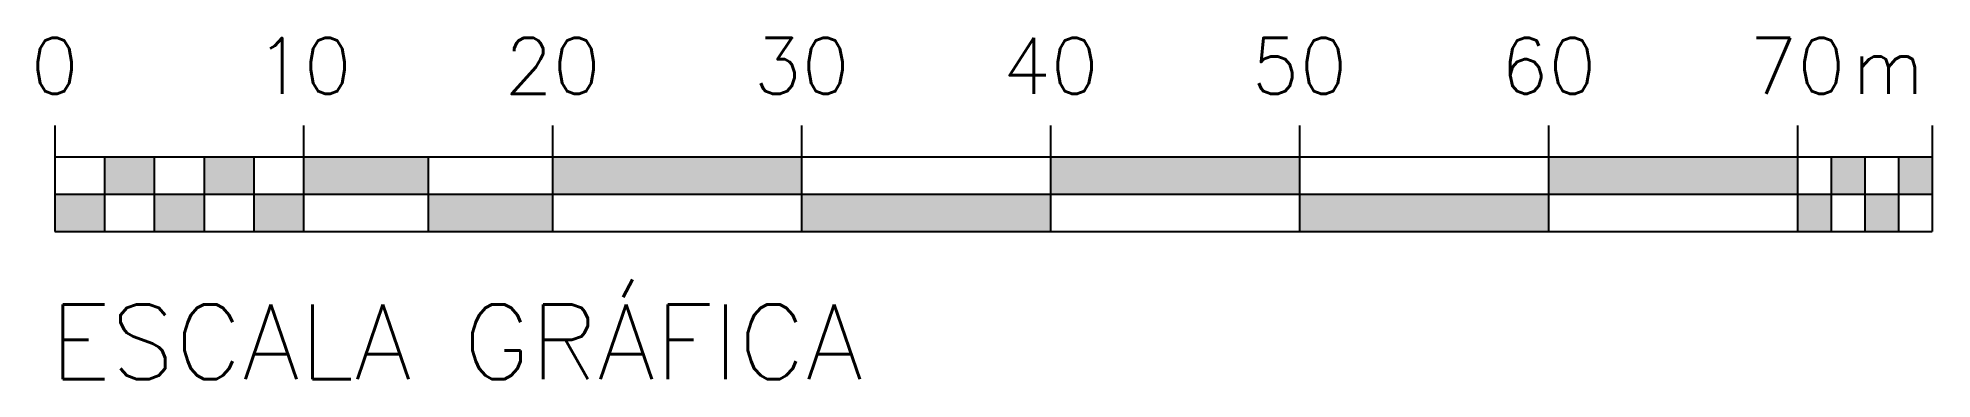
# Model space of a CAD drawing. Header units: millimetres. Extents: x 251.8 to 327.9, y 145.2 to 158.9.
import ezdxf
from ezdxf.enums import TextEntityAlignment as Align

# ---------------------------------------------------------------- set-up
doc = ezdxf.new("R2010")
doc.units = ezdxf.units.MM
doc.header["$LTSCALE"] = 0.02
doc.layers.add('1-Escalas_Gráficas', color=1, linetype='Continuous')
doc.styles.add('r60', font='romans.shx')
doc.styles.add('r80', font='romans.shx')

msp = doc.modelspace()

# ---------------------------------------------------------------- hatches: boundary and pattern name
at = {"layer": '1-Escalas_Gráficas'}
h = msp.add_hatch(color=256, dxfattribs=at)
h.paths.add_polyline_path([(254.498, 152.677), (252.498, 152.677), (252.498, 151.177), (254.498, 151.177)])
h.paths.add_polyline_path([(256.498, 154.177), (254.498, 154.177), (254.498, 152.677), (256.498, 152.677)])
h.paths.add_polyline_path([(258.498, 152.677), (256.498, 152.677), (256.498, 151.177), (258.498, 151.177)])
h.paths.add_polyline_path([(260.498, 154.177), (258.498, 154.177), (258.498, 152.677), (260.498, 152.677)])
h.paths.add_polyline_path([(262.498, 152.677), (260.498, 152.677), (260.498, 151.177), (262.498, 151.177)])
h.paths.add_polyline_path([(267.498, 154.177), (262.498, 154.177), (262.498, 152.677), (267.498, 152.677)])
h.paths.add_polyline_path([(272.498, 152.677), (267.498, 152.677), (267.498, 151.177), (272.498, 151.177)])
h.paths.add_polyline_path([(282.498, 154.177), (272.498, 154.177), (272.498, 152.677), (282.498, 152.677)])
h.paths.add_polyline_path([(292.498, 152.677), (282.498, 152.677), (282.498, 151.177), (292.498, 151.177)])
h.paths.add_polyline_path([(302.498, 154.177), (292.498, 154.177), (292.498, 152.677), (302.498, 152.677)])
h.paths.add_polyline_path([(312.498, 152.677), (302.498, 152.677), (302.498, 151.177), (312.498, 151.177)])
h.paths.add_polyline_path([(322.498, 154.177), (312.498, 154.177), (312.498, 152.677), (322.498, 152.677)])
h.paths.add_polyline_path([(323.851, 152.677), (322.498, 152.677), (322.498, 151.177), (323.851, 151.177)])
h.paths.add_polyline_path([(325.204, 154.177), (323.851, 154.177), (323.851, 152.677), (325.204, 152.677)])
h.paths.add_polyline_path([(326.556, 152.677), (325.204, 152.677), (325.204, 151.177), (326.556, 151.177)])
h.paths.add_polyline_path([(327.909, 154.177), (326.556, 154.177), (326.556, 152.677), (327.909, 152.677)])

# ---------------------------------------------------------------- linework, layer by layer
for p, q in [((252.498, 155.427), (252.498, 154.177)), ((262.498, 155.427), (262.498, 154.177)), ((272.498, 155.427), (272.498, 154.177)), ((282.498, 155.427), (282.498, 154.177)), ((292.498, 155.427), (292.498, 154.177)), ((302.498, 155.427), (302.498, 154.177)), ((302.498, 155.427), (302.498, 151.177)), ((312.498, 155.427), (312.498, 151.177)), ((312.498, 155.427), (312.498, 151.177)), ((322.498, 155.427), (322.498, 151.177)), ((327.909, 155.427), (327.909, 151.177)), ((252.498, 154.177), (252.498, 151.177)), ((252.498, 154.177), (327.909, 154.177)), ((254.498, 154.177), (254.498, 151.177)), ((256.498, 154.177), (256.498, 151.177)), ((258.498, 154.177), (258.498, 151.177)), ((260.498, 154.177), (260.498, 151.177)), ((262.498, 154.177), (262.498, 151.177)), ((267.498, 154.177), (267.498, 151.177)), ((272.498, 154.177), (272.498, 151.177)), ((282.498, 154.177), (282.498, 151.177)), ((292.498, 154.177), (292.498, 151.177)), ((323.851, 154.177), (323.851, 151.177)), ((325.204, 154.177), (325.204, 151.177)), ((326.556, 154.177), (326.556, 151.177)), ((252.498, 152.677), (327.909, 152.677)), ((252.498, 151.177), (327.909, 151.177))]:
    msp.add_line(p, q, dxfattribs=at)

# ---------------------------------------------------------------- texts
at = {"layer": '1-Escalas_Gráficas', "color": 2, "style": 'r60'}
for s, p in [('0', (252.498, 156.696)), ('10', (262.498, 156.696)), ('20', (272.498, 156.696)), ('30', (282.498, 156.696)), ('40', (292.498, 156.696)), ('50', (302.498, 156.696)), ('60', (312.498, 156.696)), ('70', (322.498, 156.696)), ('m', (326.152, 156.696))]:
    msp.add_text(s, height=2.25, dxfattribs=at).set_placement(p, align=Align.CENTER)
at = {"layer": '1-Escalas_Gráficas', "color": 2, "style": 'r80'}
msp.add_text('ESCALA GRÁFICA', height=3, dxfattribs=at).set_placement((252.313, 145.247))

doc.saveas('drawing.dxf')
